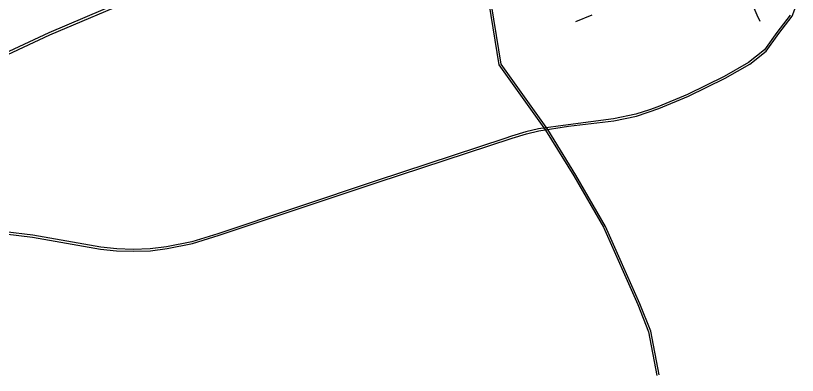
# Model space of a CAD drawing. Header units: metres. Extents: x 121.2 to 135.4, y 31 to 34.7.
# Drawn here: x 121.46467 to 121.48496, y 31.21445 to 31.22378 of the extents above; entities that cross this region are included whole.
import ezdxf

# ---------------------------------------------------------------- set-up
doc = ezdxf.new("R2010")
doc.units = ezdxf.units.M
doc.layers.add('RAILWAYS', color=2, linetype='Continuous')
doc.layers.add('ROADS', color=1, linetype='Continuous')

msp = doc.modelspace()

# ---------------------------------------------------------------- linework, layer by layer
at = {"layer": 'RAILWAYS'}
for points in [[(121.463217, 31.222188), (121.465558, 31.223282), (121.467851, 31.224259), (121.469365, 31.224904), (121.470194, 31.225271), (121.473021, 31.226336), (121.473842, 31.226646), (121.474355, 31.2271), (121.47475, 31.22782), (121.474787, 31.228375), (121.47478, 31.228496), (121.474776, 31.228592), (121.474359, 31.229468), (121.473486, 31.230944), (121.473343, 31.231177), (121.471996, 31.232741)], [(121.472088, 31.232801), (121.473674, 31.231084), (121.473894, 31.230788), (121.474904, 31.229135), (121.475561, 31.228009), (121.475979, 31.227258), (121.476407, 31.226122), (121.476826, 31.225161), (121.476901, 31.224428), (121.477213, 31.222503), (121.478427, 31.220809), (121.479157, 31.21962), (121.479928, 31.218287), (121.480819, 31.216286), (121.481101, 31.215579), (121.481315, 31.214449)], [(121.481372, 31.214459), (121.481157, 31.215591), (121.480874, 31.216303), (121.479981, 31.218307), (121.479209, 31.219643), (121.478485, 31.22082), (121.477269, 31.22252), (121.476958, 31.224434), (121.476883, 31.225172), (121.476462, 31.226139), (121.476033, 31.227276), (121.475613, 31.228031), (121.475297, 31.228566), (121.474956, 31.229157), (121.473934, 31.230818), (121.473722, 31.23111), (121.47215, 31.232847)], [(121.471928, 31.232701), (121.473284, 31.231149), (121.473426, 31.230918), (121.474298, 31.229444), (121.474709, 31.228579), (121.474713, 31.228494), (121.47472, 31.228375), (121.474683, 31.227835), (121.474298, 31.227133), (121.473803, 31.226695), (121.472993, 31.226389), (121.470165, 31.225323), (121.469334, 31.224956), (121.465527, 31.223333), (121.463187, 31.22224)], [(121.464394, 31.218119), (121.465109, 31.218035), (121.466874, 31.217721), (121.46729, 31.217681), (121.46772, 31.217666), (121.468168, 31.217681), (121.4686, 31.217734), (121.46926, 31.217868), (121.46995, 31.218081), (121.473175, 31.219155), (121.474052, 31.219447), (121.477562, 31.220601), (121.477929, 31.220712), (121.478254, 31.220791), (121.479021, 31.220907), (121.480199, 31.22105), (121.480789, 31.221173), (121.481367, 31.221365), (121.482137, 31.221689), (121.483088, 31.222154), (121.48373, 31.22252), (121.48415, 31.222856), (121.484477, 31.223312), (121.484825, 31.223766), (121.484962, 31.224129)], [(121.484772, 31.223787), (121.484429, 31.223338), (121.484105, 31.222887), (121.483694, 31.222559), (121.483058, 31.222196), (121.48211, 31.221732), (121.481344, 31.221411), (121.481125, 31.221332), (121.480771, 31.221221), (121.480187, 31.221099), (121.479014, 31.220948), (121.47824, 31.220839), (121.477911, 31.220759), (121.477542, 31.220647), (121.47737, 31.22059), (121.474031, 31.219493), (121.469922, 31.218118), (121.469244, 31.217915), (121.468589, 31.217783), (121.468163, 31.21773), (121.46772, 31.217716), (121.467294, 31.21773), (121.466883, 31.21777), (121.465119, 31.218083), (121.464398, 31.218169)]]:
    msp.add_lwpolyline(points, dxfattribs=at)
at = {"layer": 'ROADS'}
for points in [[(121.482755, 31.226182), (121.482851, 31.225986), (121.482907, 31.225873), (121.482981, 31.225721), (121.48304, 31.2256), (121.483105, 31.225467), (121.483218, 31.225236), (121.483239, 31.225193), (121.4834, 31.224863), (121.483561, 31.224534), (121.483728, 31.224191), (121.483782, 31.224081), (121.483796, 31.22405), (121.483857, 31.223916), (121.483911, 31.223799), (121.483986, 31.223636)], [(121.479211, 31.223624), (121.479636, 31.223796)]]:
    msp.add_lwpolyline(points, dxfattribs=at)

doc.saveas('drawing.dxf')
